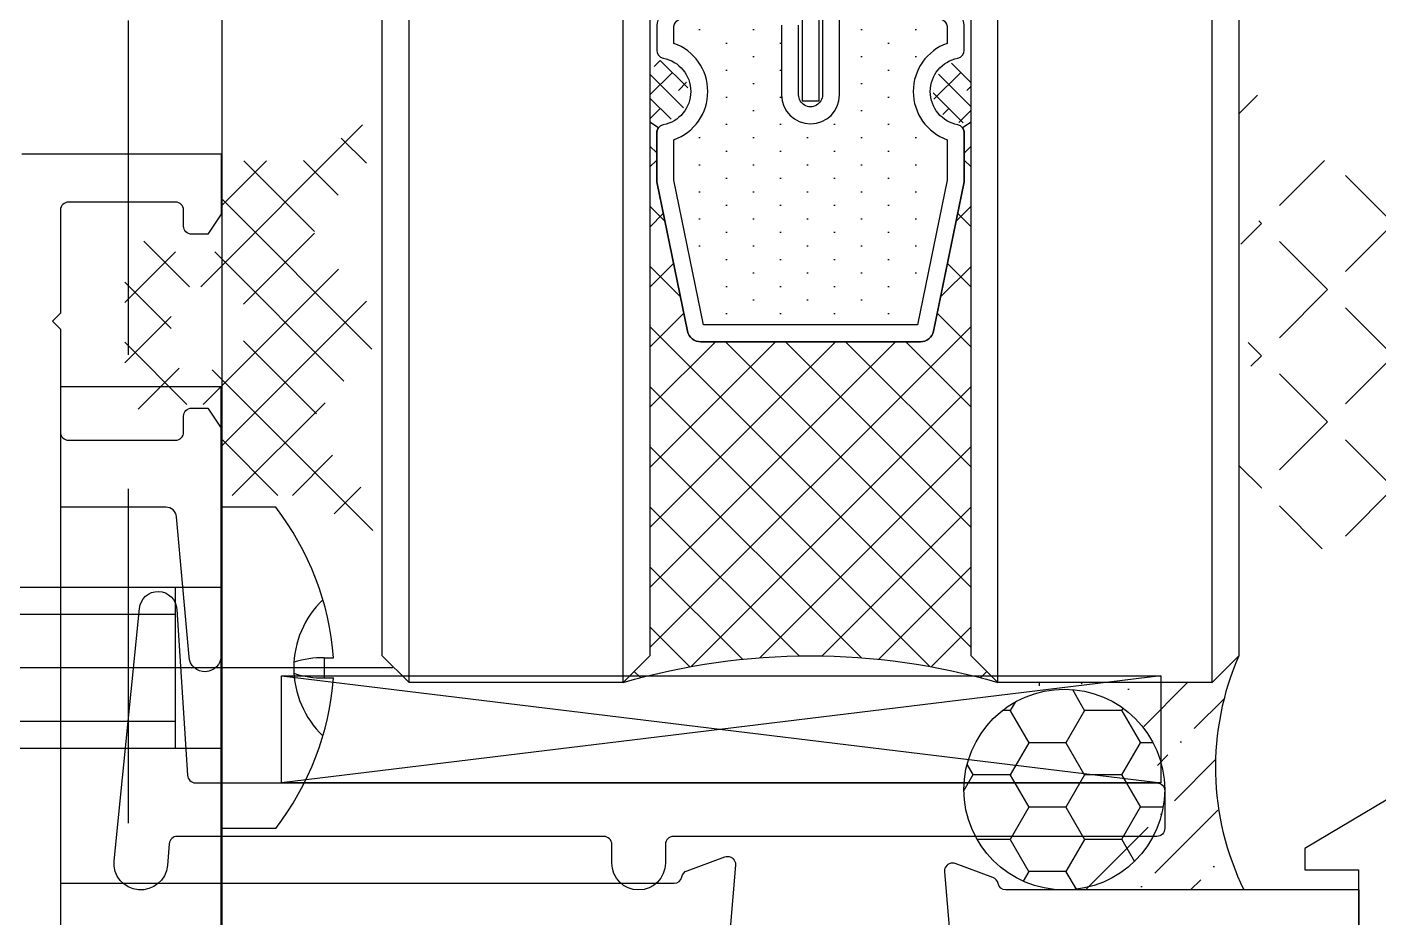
# Model space of a CAD drawing. Extents: x -8792 to 174344, y -43961 to 62816.
# Drawn here: x 3369.6 to 3420.1, y -9971.2 to -9938 of the extents above; entities that cross this region are included whole.
import ezdxf
from ezdxf.xclip import XClip

# ---------------------------------------------------------------- set-up
doc = ezdxf.new("R2010")
doc.units = 0
doc.header["$LTSCALE"] = 50
doc.header["$XCLIPFRAME"] = 0
for name, pattern in [('DASH', [0.35, 0.25, -0.1]), ('DOT2', [0.125, 0, -0.125]), ('HIDDEN', [0.375, 0.25, -0.125]), ('JIS_08_15', [17.25, 15, -0.75, 0.75, -0.75])]:
    doc.linetypes.add(name, pattern=pattern)
for name, color, linetype in [('#分隔线', 1, 'JIS_08_15'), ('#标注', 1, 'Continuous'), ('#玻璃', 130, 'Continuous'), ('#胶', 95, 'Continuous'), ('#虚线', 8, 'HIDDEN'), ('#配件', 11, 'Continuous'), ('#铝型材', 3, 'Continuous'), ('1', 1, 'Continuous'), ('A-FLOR-OTLN', 4, 'DOT2'), ('FIN', 3, 'Continuous'), ('PJ', 4, 'Continuous'), ('TWES', 2, 'Continuous'), ('吊顶', 7, 'Continuous')]:
    doc.layers.add(name, color=color, linetype=linetype)
pattern_1 = [(45, (-4671.386548304992, -3985.966912536584), (-0.4490128060534576, 0.4490128060534577), []), (135, (-4671.386548304992, -3985.966912536584), (-1.347038418160373, 0.4490128060534578), [1.5875, -0.9525000000000001])]

# ---------------------------------------------------------------- blocks, each defined once
blk = doc.blocks.new('A$Cbd8d7c8c')
at = {"layer": 'A-FLOR-OTLN', "color": 8}
blk.add_lwpolyline([(-22721.24937731028, -15689.86968211655), (-43719.41647269274, -33393.16188598087, 0.413755730742382), (-43991.60535459826, -36560.98194338084, 0.1896724665796431), (122158.1740942716, -126683.0426204044, 0.414786072981368), (124666.0152100509, -124719.4948140864), (133885.1673546026, -48361.88285301649, 0.379931253570586), (116453.2507597166, -23207.94787260017, 0.2364517045148016)], format="xyb", dxfattribs=at)
at = {"layer": '吊顶', "const_width": 3}
blk.add_lwpolyline([(36525.16269515478, -42886.23891143122, 0.056654023901928), (31389.80361110461, -41079.322920529), (30859.08537955373, -40957.77536884585, -0.1125361045485018), (21289.4537036519, -36343.71662567847, -0.0289167358602449), (3039.011338204145, -19971.01165417739, 0.4135317777718731), (-633.6185435920488, -19953.37917324936), (-31397.94016679469, -50352.84389940772, 0.4147813061863365), (-31416.3285705545, -54033.31448566628, 0.1704916733923174), (123964.2830003048, -129414.7104053417, 0.4125640170375961), (126841.1750901889, -127143.2247624403), (136317.5030562885, -48655.55449670245, 1.269194860891986), (87076.80076918215, -54393.31561949174)], format="xyb", dxfattribs=at)
blk = doc.blocks.new('tytutuyoyo')
at = {"layer": '#胶'}
h = blk.add_hatch(dxfattribs=at)
h.set_pattern_fill('ANSI37', color=256, style=0)
h.set_pattern_definition([(45, (-33425.64036745032, -31759.1120949441), (-1.122532015133644, 1.122532015133644), []), (135, (-33425.64036745032, -31759.1120949441), (-1.122532015133644, -1.122532015133644), [])])
edge = h.paths.add_edge_path(flags=16)
edge.add_arc((2119.839039766426, -5796.207525686244), 0.5448115530029914, 0.7394739602140135, 85.28687023139139, ccw=False)
edge.add_line((2120.383805945035, -5796.200494404438), (2120.383807864535, -5797.864555793331))
edge.add_arc((2119.883807864535, -5797.864556370077), 0.5000000000025073, -89.99992479288039, 6.609033448512491e-05, ccw=False)
edge.add_line((2119.883808520841, -5798.364556370081), (2117.783808489592, -5798.36455899529))
edge.add_arc((2117.783807864536, -5797.864558995287), 0.5000000000019919, 180.0000752071196, 270.0000716255329, ccw=False)
edge.add_line((2117.283807864536, -5797.864559651593), (2117.283805945044, -5796.200497995287))
edge.add_arc((2117.828572137638, -5796.207528193936), 0.5448115530058976, 94.71328018146068, 179.2606399611304, ccw=False)
edge.add_line((2117.783805239327, -5795.664558993056), (2119.883805239333, -5795.664556367847))
edge = h.paths.add_edge_path()
edge.add_line((2123.100166477278, -5801.271025788657), (2125.485065788031, -5803.394366121931))
edge.add_arc((2125.863122187046, -5802.953105342487), 0.5810660171742962, 229.4112174586473, 381.1649563844238)
edge.add_line((2126.404992283293, -5802.743308976671), (2125.242939532756, -5800.939051891604))
edge.add_arc((2126.083657084513, -5800.397577978867), 1.000000000000487, 179.9999246034077, 212.7840309438648, ccw=False)
edge.add_line((2125.083657084513, -5800.397576662948), (2125.083668353662, -5797.833848634888))
edge.add_arc((2124.783668353659, -5797.833848240109), 0.2999999999995349, 359.9999246027824, 450.0008050554655)
edge.add_line((2124.783664138398, -5797.533848240142), (2122.266650970654, -5797.533883610529))
edge.add_arc((2122.266651233396, -5797.733883610621), 0.2000000000908218, 90.00007527006866, 135.0000761327921)
edge.add_line((2122.125229689176, -5797.592462442233), (2122.04238708764, -5797.675305263932))
edge.add_arc((2121.900965545552, -5797.533884093416), 0.2000000000909723, 270.0000752075364, 315.0000752698241, ccw=False)
edge.add_line((2121.900965808076, -5797.733884093508), (2121.883808520724, -5797.733884116031))
edge.add_arc((2121.883808259721, -5797.533884114557), 0.2000000014723287, 180.0000752064937, 270.00007477189456, ccw=False)
edge.add_line((2121.683808258247, -5797.533884377077), (2121.68380602682, -5795.833884378553))
edge.add_line((2121.68380602682, -5795.833884378553), (2122.333806022492, -5795.833883826228))
edge.add_arc((2122.333805651877, -5795.433883826227), 0.4000000000008364, 270.0000530867532, 405.0000751261189)
edge.add_line((2122.616647993491, -5795.151040742887), (2121.480250879889, -5794.080332124504))
edge.add_arc((2121.126697952881, -5794.43388597868), 0.4999999999975066, 45.00007512700329, 90)
edge.add_line((2121.126697952881, -5793.93388597868), (2116.540912525779, -5793.93388597868))
edge.add_arc((2116.540912525779, -5794.433885978677), 0.4999999999946776, 90, 134.9999248732915)
edge.add_line((2116.187359598771, -5794.080332124504), (2115.050962523295, -5795.151040741432))
edge.add_arc((2115.333804864902, -5795.433883824771), 0.3999999999980979, 134.9999248731441, 269.9999511852416)
edge.add_line((2115.333804524111, -5795.833883824769), (2115.98380445184, -5795.833884378553))
edge.add_line((2115.98380445184, -5795.833884378553), (2115.983802220413, -5797.533884375571))
edge.add_arc((2115.783802218939, -5797.533884114557), 0.2000000014719943, 269.9999247945486, 359.9999252249789, ccw=False)
edge.add_line((2115.783801956422, -5797.733884116031), (2115.766644670366, -5797.733884093508))
edge.add_arc((2115.766644933108, -5797.533884093416), 0.2000000000908219, 224.9999238686818, 269.99992472993137, ccw=False)
edge.add_line((2115.625223388895, -5797.675305261804), (2115.542380787352, -5797.592462440109))
edge.add_arc((2115.400959245279, -5797.733883610636), 0.2000000000894576, 44.99992473533457, 89.99919494731405)
edge.add_line((2115.400962055443, -5797.533883610566), (2112.883652016586, -5797.533848240142))
edge.add_arc((2112.883647801325, -5797.833848240109), 0.2999999999998868, 89.99919494453448, 180.0000753972176)
edge.add_line((2112.583647801323, -5797.833848634888), (2112.583659070478, -5800.397577978882))
edge.add_arc((2111.583659070478, -5800.397577978867), 0.9999999999992276, 327.2159690561352, 359.9999999991662, ccw=False)
edge.add_line((2112.424376622235, -5800.939051891604), (2111.262323871691, -5802.743308976671))
edge.add_arc((2111.804193967939, -5802.953105342487), 0.5810660171751235, 158.8350436155761, 310.5887825413527)
edge.add_line((2112.182250366954, -5803.394366121931), (2114.567444001383, -5801.271025788661))
edge.add_arc((2115.232361873663, -5802.017942263388), 0.9999999985486094, 57.61414493949928, 131.6760251617831, ccw=False)
edge.add_line((2115.767980207434, -5801.173482082191), (2118.298141426938, -5803.378295153001))
edge.add_arc((2118.83380523933, -5802.533863817669), 1.000000000000709, 237.6110592604926, 302.3889407395073)
edge.add_line((2119.369469051722, -5803.378295153001), (2121.899630271226, -5801.173482082191))
edge.add_arc((2122.43524860499, -5802.017942263388), 0.9999999985471532, 48.32397483804408, 122.3858550601486, ccw=False)
blk = doc.blocks.new('*U163')
at = {"layer": '#玻璃'}
h = blk.add_hatch(dxfattribs=at)
h.set_pattern_fill('ANSI37', color=95, scale=0.5, style=0)
h.set_pattern_definition([(45, (-4671.386548304992, -3985.966912536584), (-1.122532015133644, 1.122532015133644), []), (135, (-4671.386548304992, -3985.966912536584), (-1.122532015133644, -1.122532015133644), [])])
edge = h.paths.add_edge_path()
edge.add_arc((13.22727271436543, -9.895949277519776), 0.5, 101.66357462732992, 179.9999998552378, ccw=False)
edge.add_line((13.12619035402531, -9.406273510885967), (18.70553571414985, -8.254545292779312))
edge.add_line((18.70553571414985, -8.254545292779312), (20.53618744916821, -8.25454529605895))
edge.add_arc((20.53618744862979, -8.554545296059132), 0.3000000000001819, 50.88235127368972, 89.99999989716918, ccw=False)
edge.add_line((20.72546189517834, -8.321789664797507), (20.93788397916433, -8.000000004092726))
edge.add_line((20.93788397916433, -8.000000004092726), (0.9999999999990905, -8))
edge.add_line((0.9999999999990905, -8), (-4.018966137664393e-08, -6.999999999999545))
edge.add_arc((-23.99999944694537, -14.00000005878201), 24.99999944694457, -16.260204933224998, 16.26020521833499, ccw=False)
edge.add_line((-5.356923793442547e-09, -20.99999999813781), (0.9999999946448952, -19.9999999981369))
edge.add_line((0.9999999946448952, -19.9999999981369), (20.93788400652829, -19.99999999714009))
edge.add_line((20.93788400652829, -19.99999999714009), (20.7254618926745, -19.67821029370816))
edge.add_arc((20.53618744862979, -19.44545466041063), 0.3000000000002819, 270.00000010283077, 309.1176481099815, ccw=False)
edge.add_line((20.53618744916821, -19.74545466041081), (18.70556974772899, -19.74545466369045))
edge.add_line((18.70556974772899, -19.74545466369045), (18.70553571415167, -19.74545466369045))
edge.add_line((18.70553571415167, -19.74545466369045), (13.12619035402531, -18.5937264455838))
edge.add_arc((13.22727271436543, -18.10405067894999), 0.5000000000003374, 180.0000001447621, 258.3364253726701, ccw=False)
edge.add_line((12.72727271436543, -18.10405068021328), (12.72727271408348, -17.99295434429041))
edge.add_line((12.72727271408348, -17.99295434429041), (12.72727270399719, -13.99999997823488))
edge.add_line((12.72727270399719, -13.99999997823488), (12.72727271436543, -9.895949276256488))
h = blk.add_hatch(dxfattribs=at)
h.set_pattern_fill('ANSI38', color=95, scale=0.2, style=0)
h.set_pattern_definition(pattern_1)
edge = h.paths.add_edge_path(flags=17)
edge.add_arc((22.08003762601584, -8.254545339494598), 1.170174465914431, 167.4361369484806, 372.5638632568743)
edge.add_line((23.22219127190783, -8.000000000010004), (20.93788397921162, -8.00000000410364))
edge = h.paths.add_edge_path(flags=17)
edge.add_arc((22.08003762601584, -8.254545339494598), 1.170174465914431, 167.4361369484806, 372.5638632568743)
edge.add_line((23.22219127190783, -8.000000000010004), (20.93788397921162, -8.00000000410364))
edge = h.paths.add_edge_path()
edge.add_ellipse((22.08003765246849, -19.74544763218273), major_axis=(0.8274383000213023, 0.8274383000213023), ratio=0.9999999999964249, start_angle=302.4361369483661, end_angle=507.5638632567405)
edge.add_line((20.93788400657468, -19.99999297166687), (23.22219129927271, -19.99999296757414))
h = blk.add_hatch(dxfattribs=at)
h.set_pattern_fill('ANSI38', color=95, scale=0.2, style=0)
h.set_pattern_definition(pattern_1)
edge = h.paths.add_edge_path()
edge.add_arc((22.08003762601584, -8.254545339494598), 1.170174465914431, 167.4361369484806, 372.5638632568743)
edge.add_line((23.22219127190783, -8.000000000010004), (20.93788397921162, -8.00000000410364))
h = blk.add_hatch(dxfattribs=at)
h.set_pattern_fill('DOTS', color=95, scale=0.5, style=0)
h.set_pattern_definition([(180, (460.7240095156649, -235.7473697988071), (-0.5051136364014382, 1.010227272710472), [0, -1.010227272802876])])
edge = h.paths.add_edge_path()
edge.add_line((21.95454118934322, -15.08181764587516), (24.81817623585903, -15.0818176407447))
edge.add_line((24.81817623585903, -15.0818176407447), (24.81817624486666, -18.19999363358465))
edge.add_ellipse((24.18181290120629, -18.1999936347479), major_axis=(0.4499768355802644, 0.4499768355802646), ratio=0.9999999999997978, start_angle=225.0000001047399, end_angle=315.0000001047283, ccw=False)
edge.add_line((24.18181290236953, -18.83635697835007), (23.87994499382421, -18.83635697889076))
edge.add_ellipse((22.08003765250487, -19.47272032573255), major_axis=(1.34993050678172, 1.34993050678172), ratio=0.9999999999997139, start_angle=334.4712207353473, end_angle=475.528779469961)
edge.add_line((20.28013030890543, -18.8363569853409), (18.77053185777186, -18.83635698804574))
edge.add_line((18.77053185777186, -18.83635698804574), (13.36363605772021, -17.72022703671109))
edge.add_line((13.36363605772021, -17.72022703671109), (13.36363603754853, -10.27976589202444))
edge.add_line((13.36363603754853, -10.27976589202444), (18.77053183360022, -9.163635921305286))
edge.add_line((18.77053183360022, -9.163635921305286), (20.28013028473379, -9.163635918600448))
edge.add_ellipse((22.08003762605313, -8.527272571751382), major_axis=(1.349930506783333, 1.349930506783333), ratio=0.9999999999998402, start_angle=154.4712207355561, end_angle=295.5287794697451)
edge.add_line((23.87994496965257, -9.163635912150767), (24.18181287819789, -9.163635911610072))
edge.add_ellipse((24.18181287931475, -9.799999255212242), major_axis=(0.4499768355806285, 0.4499768355806285), ratio=0.999999999998181, start_angle=315.0000001005467, end_angle=405.00000010060995, ccw=False)
edge.add_line((24.81817622297513, -9.799999254094928), (24.81817623335064, -13.68181828476872))
edge.add_line((24.81817623335064, -13.68181828476872), (24.56363089589649, -13.68181828522484))
edge.add_line((24.56363089589649, -13.68181828522484), (24.56363089452771, -12.91818227287422))
edge.add_line((24.56363089452771, -12.91818227287422), (21.95454118546695, -12.91818227754902))
edge.add_ellipse((21.95454118740508, -13.99999996171209), major_axis=(-0.7649606205146102, 0.7649606205146102), ratio=0.9999999999991456, start_angle=-44.99999989737609, end_angle=135.0000001026239)
at = {"layer": '#玻璃', "color": 8, "linetype": 'Continuous'}
for p, q in [((0, 1), (147.2387329820193, 1.000000000000004)), ((0, -7), (147.2387329820193, -6.999999999999996)), ((-5.355104804039001e-09, -20.99999999813735), (147.2387329766642, -20.99999999813735)), ((-5.355104804039001e-09, -28.99999999813735), (147.2387329766642, -28.99999999813735))]:
    blk.add_line(p, q, dxfattribs=at)
at = {"layer": '#玻璃', "color": 130}
for points in [[(147.2387329820193, -7.999999999999996), (1, -8), (0, -7), (0, 1), (1, 2), (147.2387329820193, 2.000000000000004)], [(147.2387329766642, -29.99999999813735), (0.9999999946448952, -29.99999999813735), (-5.355104804039001e-09, -28.99999999813735), (-5.355104804039001e-09, -20.99999999813735), (0.9999999946448952, -19.99999999813735), (147.2387329766642, -19.99999999813735)]]:
    blk.add_lwpolyline(points, dxfattribs=at)
at = {"layer": '#玻璃', "color": 95, "elevation": 1.58712893258799e-08}
blk.add_lwpolyline([(12.72727271436543, -9.895949276256488, -0.3557714435114023), (13.12619035402531, -9.406273510885967), (18.70553571414985, -8.254545292779312), (20.53618744916821, -8.25454529605895, -0.1723599693246826), (20.72546189517834, -8.321789664797507), (20.93788397916433, -8.000000004092726), (0.9999999999990905, -8), (-4.018966137664393e-08, -6.999999999999545, -0.1428571461293512), (-5.356923793442547e-09, -20.99999999813781), (0.9999999946448952, -19.9999999981369), (20.93788400652829, -19.99999999714009), (20.7254618926745, -19.67821029370816, -0.1723599665555031), (20.53618744916821, -19.74545466041081), (18.70556974772899, -19.74545466369045), (18.70553571415167, -19.74545466369045), (13.12619035402531, -18.5937264455838, -0.3557714435114023), (12.72727271436543, -18.10405068021328), (12.72727271408348, -17.99295434429041), (12.72727270399719, -13.99999997823488)], format="xyb", close=True, dxfattribs=at)
for points in [[(24.81817623382994, -13.68181828476827), (21.73635951494271, -13.68181829046944), (21.73635951608139, -14.31818163409434), (24.95453957810332, -14.3181816281417, 0.4142135610531581)], [(25.45453958930193, -9.254552331190553, 0.4142135626264271), (24.45453959109363, -8.254552328533919), (23.62388649060267, -8.25455232704553, 0.3584896500331601), (23.32950985961179, -8.49673883530977, -0.8237466754606625), (20.83056434118589, -8.4967331422381, 0.3584909324768797), (20.53618744916821, -8.25454529605895), (18.70553571415076, -8.254545292779312), (13.12619035402531, -9.406273510885967, 0.3557714435114023), (12.72727271436543, -9.895949276256488), (12.72727270399719, -13.99999997823488), (12.72727271408348, -17.99295434429041), (12.72727271436543, -18.10405068021328, 0.3557714435114023), (13.12619035402531, -18.5937264455838), (13.23498444909728, -18.6161844977687), (13.2349858400712, -18.61617775943978), (18.70556974772899, -19.74545466369045), (20.53618744916821, -19.74545466041081, 0.3584909324105703), (20.83056434117225, -19.50326681430079, -0.8237466755765136), (23.32950985966545, -19.50326112143739, 0.3584896500640142), (23.62388649091736, -19.74544762942423), (24.45453959109363, -19.74544762793585, 0.4142135626264271), (25.45453958930193, -18.74544762527921)], [(24.95453957831069, -14.44545429687514), (21.95454118820271, -14.4454543022498, -1), (21.95454118660564, -13.55454562117438), (24.5636308956673, -13.55454561649958)], [(24.5636308945268, -12.91818227278918), (21.95454118546604, -12.91818227746398, 1), (21.95454118934413, -15.0818176459602), (24.81817623585812, -15.0818176408302)], [(24.81817624559153, -18.74544762696951, -0.4142135626265599), (24.45453958995313, -19.10908428422545), (23.87970332083569, -19.10908428525545, 0.7064841836147231), (20.28036949802117, -19.10909131712378), (18.77053185776731, -19.10909131986409), (13.36363605779479, -17.99296136854582), (13.36363604770759, -13.99999997662735), (13.36363605779479, -10.00703858792394), (18.77053185776367, -8.890908636606127), (20.28036949802117, -8.89090863934598, 0.7064841836147231), (23.87970332083569, -8.890915671214316), (24.45453958995313, -8.890915672244319, -0.4142135626265599), (24.81817624559153, -9.254552329500257)]]:
    blk.add_lwpolyline(points, format="xyb", dxfattribs=at)
blk = doc.blocks.new('uytuyuio')
at = {"layer": '#胶'}
h = blk.add_hatch(dxfattribs=at)
h.set_pattern_fill('ANGLE', color=256, angle=45, style=0)
h.set_pattern_definition([(45, (-2121.019546968979, 5845.162095085805), (-2.469570433294017, 2.469570433294018), [2.54, -0.9525]), (135, (-2121.019546968979, 5845.162095085805), (-2.469570433294018, -2.469570433294017), [2.54, -0.9525])])
edge = h.paths.add_edge_path(flags=16)
edge.add_arc((1.005231395218289, 1.67132052249508), 0.5448115530050609, 274.7132801814607, 360.7394922199077)
edge.add_line((1.549997571593849, 1.678351977927377), (1.549995668319752, 3.328351980162552))
edge.add_arc((1.049995668319752, 3.328351323842071), 0.5000000000013402, 360.0000752069112, 450.0000752071196)
edge.add_line((1.049995012028376, 3.828351323842071), (-1.050004987977445, 3.82834869864746))
edge.add_arc((-1.050004331686068, 3.32834869864746), 0.5000000000013402, 450.0000752064942, 540.0000752064942)
edge.add_line((-1.550004331686068, 3.328348042326979), (-1.550002428411972, 1.678348040091805))
edge.add_arc((-1.005236233555479, 1.671318014792632), 0.5448115530039891, 539.2606581931879, 625.2868702314868)
edge.add_line((-1.050001706491457, 1.128348696394823), (1.049998293543467, 1.128351321618538))
edge = h.paths.add_edge_path()
edge.add_arc((6.317552187858382, 8.72833488410106), 0.2999999999884887, 204.8823532824118, 206.9077908726818)
edge.add_line((6.050031387596391, 8.592568093561567), (6.050031387596391, 3.928380783618195))
edge.add_arc((5.750031387608033, 3.928380783618195), 0.2999999999997495, 269.9994982245549, 360, ccw=False)
edge.add_line((5.750028760317946, 3.628380783629837), (3.432839649554808, 3.628399325156352))
edge.add_arc((3.432839649554808, 3.828399325167993), 0.1999999999996153, 224.999999999263, 270, ccw=False)
edge.add_line((3.291418293316383, 3.686977968929568), (3.208575580792967, 3.769820681394776))
edge.add_arc((3.067154224554542, 3.628399325156352), 0.2000000000076954, 405.0000000007369, 450)
edge.add_line((3.067154224554542, 3.828399325167993), (3.049996937101241, 3.828399325167993))
edge.add_arc((3.049996937072137, 3.628399325127248), 0.2000000000334694, 449.9999999874935, 539.999999989578)
edge.add_line((2.849996937031392, 3.628399325156352), (2.850002494029468, 2.778346334467642))
edge.add_line((2.850002494029468, 2.778346334467642), (2.850002494029468, 1.928346335946117))
edge.add_line((2.850002494029468, 1.928346335946117), (3.500002495449735, 1.92834578131442))
edge.add_arc((3.500002124841558, 1.528345781291137), 0.3999999999992249, 314.99992487388107, 449.9999469122046, ccw=False)
edge.add_line((3.782844466448296, 1.245502697973279), (2.939340404875111, 0.4676863715867512))
edge.add_arc((1.878681625908939, 1.528347935847705), 1.499999999767824, 269.9999247712026, 314.9999247712977, ccw=False)
edge.add_line((1.878679656394524, 0.02834793608053587), (2.91038304567337e-11, 0.02835000827326439))
edge.add_line((2.91038304567337e-11, 0.02835000827326439), (-1.878679656336317, 0.02834793608053587))
edge.add_arc((-1.878681625850732, 1.528347935847705), 1.49999999977093, 225.0000752288006, 270.0000752287974, ccw=False)
edge.add_line((-2.939340404816903, 0.467686371615855), (-3.782844399363967, 1.245502695383038))
edge.add_arc((-3.500002057728125, 1.528345778729999), 0.39999999999979, 90.00005308779538, 225.0000751261189, ccw=False)
edge.add_line((-3.500002428365406, 1.928345778724179), (-2.85000249397126, 1.928346335946117))
edge.add_line((-2.85000249397126, 1.928346335946117), (-2.850003609695705, 2.778346334467642))
edge.add_line((-2.850003609695705, 2.778346334467642), (-2.850003062951146, 3.628399325156352))
edge.add_arc((-3.05000306290458, 3.628399325185455), 0.1999999999752617, 359.9999999937468, 449.9999999937468)
edge.add_line((-3.05000306290458, 3.828399325167993), (-3.067160350474296, 3.828399325167993))
edge.add_arc((-3.067160350474296, 3.628399325156352), 0.199999999996761, 450.0000000020844, 495.0000000014739)
edge.add_line((-3.208581706712721, 3.769820681394776), (-3.291424419236137, 3.686977968929568))
edge.add_arc((-3.432845775474561, 3.828399325167993), 0.1999999999995401, 269.99999999999994, 315.0000000007369, ccw=False)
edge.add_line((-3.432845775474561, 3.628399325156352), (-8.149959507893072, 3.62826223790762))
edge.add_arc((-8.149968612386147, 3.928262237750459), 0.2999999999996826, 180, 270.00173883565117, ccw=False)
edge.add_line((-8.449968612403609, 3.928262237750459), (-8.449968612374505, 7.258611749624833))
edge.add_arc((-9.535923494579038, 7.226378845341969), 1.08643313935021, 361.700132618603, 388.9233488232763)
edge.add_arc((-11.6178013200697, 4.060534868593095), 4.777389377376019, 410.5931296773397, 438.173827339976)
edge.add_arc((-10.54241886656382, 9.185201007552678), 0.4588979613910568, 84.30500447004817, 257.8877962850104, ccw=False)
edge.add_arc((-11.05780328216497, 1.295442013855791), 8.36521919488413, 419.78713667038414, 446.15519875721856, ccw=False)
edge.add_arc((-6.628334831242682, 8.728334883984644), 0.2999999999754839, 222.8409310111404, 335.1176467089464)
edge.add_line((-6.356182737043127, 8.602107954997336), (-5.824997703603003, 9.454536981094861))
edge.add_arc((-5.552845609403448, 9.328310052165762), 0.2999999999438862, 384.8823532809231, 515.1176467190769, ccw=False)
edge.add_line((-5.280693515203893, 9.454536981094861), (-4.74283874075627, 8.602107955055544))
edge.add_arc((-4.470686646498507, 8.728334884013748), 0.2999999999968678, 204.8823532812424, 335.1176467181728)
edge.add_line((-4.198534552269848, 8.602107955055544), (-3.667349518946139, 9.454536981094861))
edge.add_arc((-3.39519742471748, 9.328310052136658), 0.3000000000021242, 384.8823532824574, 515.1176467193422, ccw=False)
edge.add_line((-3.123045330459718, 9.454536981094861), (-2.58519055598299, 8.602107955055544))
edge.add_arc((-2.313038461754331, 8.728334884013748), 0.2999999999959748, 204.8823532818271, 336.9005326339295)
edge.add_line((-2.037090918369358, 8.610636314318981), (-1.513497827982064, 9.47444073855877))
edge.add_arc((-1.237550284626195, 9.356742168834899), 0.2999999999992777, 383.0994673679878, 516.9005326326512, ccw=False)
edge.add_line((-0.9616027412703261, 9.47444073855877), (-0.4313399097009096, 8.610636314318981))
edge.add_arc((-0.1553923663741443, 8.728334884013748), 0.2999999999959749, 203.0994673660705, 335.1176467181728)
edge.add_line((0.1167597278836183, 8.602107955055544), (0.6479447611782234, 9.454536981094861))
edge.add_arc((0.9200968554359861, 9.328310052136658), 0.3000000000014948, 384.88235328124244, 515.1176467181272, ccw=False)
edge.add_line((1.192248949693749, 9.454536981094861), (1.730103724141372, 8.602107955055544))
edge.add_arc((2.002255818399135, 8.728334884013748), 0.2999999999968678, 204.8823532818271, 335.1176467187575)
edge.add_line((2.274407912656898, 8.602107955055544), (2.805592945922399, 9.454536981094861))
edge.add_arc((3.077745040151058, 9.328310052107554), 0.2999999999867349, 384.882353290469, 515.1176467125914, ccw=False)
edge.add_line((3.349897134379717, 9.454536981094861), (3.887751908885548, 8.602107955084648))
edge.add_arc((4.159904003114207, 8.728334884071955), 0.2999999999968678, 204.8823532830877, 335.1176467200182)
edge.add_line((4.432056097371969, 8.602107955113752), (4.963241130608367, 9.454536981153069))
edge.add_arc((5.235393224895233, 9.328310052194865), 0.3000000000019962, 384.88235328371803, 515.1176467206028, ccw=False)
edge.add_line((5.507545319123892, 9.454536981153069), (6.045400093629723, 8.602107955142856))
blk = doc.blocks.new('DDGF')
at = {"layer": '#分隔线', "ltscale": 0.3}
blk.add_line((-10.41709137859289, -15.79980105068535), (26.22810742893489, -15.79980105068535), dxfattribs=at)
at = {"layer": '#配件', "linetype": 'ByBlock'}
for p, q in [((-6.039747295231791, -9.799801050685346), (-4, -9.799801050685346)), ((-4, -9.799801050685346), (-4, -21.79980105068535)), ((20.98599567537894, -12.79980105068535), (-4, -12.79980105068535)), ((-2.277831430081278, -18.7982137738145), (-2.277831430081278, -12.79980105068535)), ((22, -13.79980105068535), (-2.277831430081278, -13.79980105068535)), ((-7.851229960360797, -15.4223928906722), (-8.203648074879311, -15.4223928906722)), ((-7.851229960360797, -16.17720921069849), (-7.851229960360797, -15.4223928906722)), ((-7.851229960360797, -16.17720921069849), (-8.203648074879311, -16.17720921069849)), ((22, -17.79980105068535), (-2.277831430081278, -17.79980105068535)), ((-3.961517341871513, -18.7982137738145), (21, -18.7982137738145)), ((-6.039747295231791, -21.79980105068535), (-4, -21.79980105068535))]:
    blk.add_line(p, q, dxfattribs=at)
for centre, radius, start, end in [((2.330552405852359, -16.24887327093165), 10.56657227238371, 142.3867952079543, 175.5139421238605), ((-10.227652723348, -15.79980105068535), 3.512367508902334, 313.6364720889165, 46.36352791108349), ((-7.790593046171125, -18.82036929595051), 3.398517395292886, 71.66108498292938, 91.02233510181463), ((-7.790593046171125, -12.77923280542018), 3.398517395292886, 268.9776648981854, 288.3389150170706), ((2.330552405852359, -15.35072883043904), 10.56657227238094, 184.4860578761395, 217.6132047920457)]:
    blk.add_arc(centre, radius, start, end, dxfattribs=at)
at = {"layer": '#铝型材'}
blk.add_lwpolyline([(-63.84320869192015, -4.499834860413102), (-4, -4.499924916046439), (-4, -26.29999999993015), (2, -26.29999999993015), (2, 26.29999999993015), (-3.999999999970896, 26.29999999993015), (-4, 4.500219188194023), (-63.84320869192015, 4.499978599284077, 0.9999999999999999)], format="xyb", dxfattribs=at)
blk = doc.blocks.new('DSFF')
at = {"layer": 'FIN', "ltscale": 10}
blk.add_lwpolyline([(1.448034089218709, 100.1248421664641), (-6.000000000029104, 100.1249999989523), (-6, 97.87499999906868), (-5.500000000029104, 97.12499999912689), (-4.900000000168802, 97.12499999895226, 0.4142135624725453), (-4.60000000007858, 97.42499999894062), (-4.600000000064028, 98.02499999894644, -0.414213562373095), (-4.30000000007567, 98.3249999989348), (-0.3000000000174623, 98.3249999989348, -0.414213562373095), (-1.455191522836685e-11, 98.02499999894644), (0, 94.17499999911524), (0.2999999999301508, 93.87499999895226), (0, 93.57499999910942), (0, 89.72499999898719, -0.414213562373095), (-0.2999999999883585, 89.42499999899883), (-4.300000000046566, 89.42499999894062, -0.4142135624015094), (-4.600000000064028, 89.72499999898719), (-4.600000000005821, 90.32499999902211, 0.4142135624015095), (-4.900000000023283, 90.62499999906868), (-5.499999999970896, 90.62499999906868), (-6.000000000029104, 89.87499999895226), (-6.000000000116415, 86.92499999896972), (-6.000000000116415, 81.37742929038359, 0.9678044641974725), (-4.80128421052359, 81.33819405993563), (-4.332854138367111, 86.5607447057846, -0.3882414729617263), (-3.934454444679432, 86.92499999894062), (0, 86.92499999896972), (-1.455191522836685e-11, 72.8750000000291), (-19.11996963311685, 72.87499999906868), (-21.91996963316342, 72.87499999906868), (-22.91996963316342, 72.87499999906868, -0.3595082375306073), (-23.21455300526577, 73.11824934376637, 0.2637246696226301), (-23.40653033438139, 73.34340647468343), (-24.81736359017668, 73.85690778531716, 0.0874886635184382), (-24.91996963316342, 73.87499999906868, 0.414213562373095), (-25.21996963315178, 73.57499999908032, 0.02182007762175691), (-25.21882804259076, 73.54885327623924), (-25.01187043768005, 71.1833170275786, 0.1763269807040197)], format="xyb", dxfattribs=at)
blk = doc.blocks.new('ertrteyrtuty')
at = {"layer": '#胶'}
h = blk.add_hatch(dxfattribs=at)
h.set_pattern_fill('ANSI36', color=256, scale=0.875, style=0)
h.set_pattern_definition([(45, (12934.78407003066, -7990.727673825668), (0.7366616349314545, 2.701092661415331), [3.472656250000001, -0.69453125, 0, -0.69453125])])
edge = h.paths.add_edge_path()
edge.add_line((5146.075429830234, -1039.697711092678), (5139.555613222867, -1039.697711091635))
edge.add_arc((5129.062989016864, -1044.072750549196), 11.36820711384803, 337.3656537826458, 382.6343462138716, ccw=False)
edge.add_line((5139.55561322259, -1048.447790007394), (5140.555613222328, -1047.447790007657))
edge.add_line((5140.555613222328, -1047.44779000766), (5143.930613222779, -1047.447790007661))
edge.add_line((5143.930613222779, -1047.44779000766), (5146.075429829507, -1047.447790007661))
edge.add_arc((5146.075429829536, -1043.947790007256), 3.500000000403816, 179.9999999999171, 269.9999999995002, ccw=False)
edge.add_arc((5147.746304035914, -1044.639888764628), 5.216985791849917, 108.679603844078, 172.37652056383, ccw=False)
at = {"layer": '#配件'}
h = blk.add_hatch(dxfattribs=at)
h.set_pattern_fill('HONEY', color=256, scale=0.875, style=0)
h.set_pattern_definition([(0, (12935.28407003066, -7990.727673825668), (2.08359375, 1.202963125), [1.3890625, -2.778125]), (120, (12935.28407003066, -7990.727673825668), (-2.083593501065915, 1.202963556166484), [1.389062499999999, -2.778124999999998]), (59.99999999999999, (12935.28407003066, -7990.727673825668), (2.489340851785649e-07, 2.405926681166483), [-2.778125, 1.3890625])])
edge = h.paths.add_edge_path()
edge.add_arc((5146.075429829536, -1043.447790007252), 3.750078914570622, 89.99999999997658, 449.9999999999766, ccw=False)
at = {"layer": '#胶'}
for points in [[(5139.555613222648, -1039.69771109163), (5146.07542982942, -1039.697711092682)], [(5139.555613222619, -1048.447790007336), (5140.555613222357, -1047.447790007602), (5143.930613222808, -1047.447790007602), (5143.930613222808, -1047.447790007602), (5147.010613222825, -1047.447790007602), (5147.010613222825, -1047.447790007602), (5147.010613222825, -1047.320538444881)]]:
    blk.add_lwpolyline(points, dxfattribs=at)
blk.add_arc((5130.00753249001, -1044.278045871117), 10.418858470966, 336.408616017603, 26.07961500403952, dxfattribs=at)
at = {"layer": '#配件'}
blk.add_circle((5146.075429829536, -1043.447790007252), 3.750078914570622, dxfattribs=at)
blk = doc.blocks.new('center')
at = {"layer": 'TWES'}
h = blk.add_hatch(color=7, dxfattribs=at)
h.paths.add_polyline_path([(0, 1.5, 0.4142135623731483), (-1.5, 0), (0, 0)])
h.paths.add_polyline_path([(1.5, 0), (0, 0), (0, -1.5, 0.4142135623730951)])
at = {"layer": '1', "ltscale": 0.1}
for p, q in [((0, 2.5), (0, -2.5)), ((2.5, 0), (-2.5, 0))]:
    blk.add_line(p, q, dxfattribs=at)
blk.add_circle((0, 0), 1.5, dxfattribs=at)
blk = doc.blocks.new('truytiuuyiyuo')
at = {"layer": '#配件', "linetype": 'HIDDEN', "ltscale": 5}
for p, q in [((-5740.624802994629, -6737.965118898021), (-5740.624802994629, -6761.592414459956)), ((-5740.624802994542, -6739.405509250224), (-5740.624802994542, -6742.551658539363)), ((-5743.624802994556, -6745.126632812535), (-5743.624802994556, -6742.626632812535)), ((-5742.624802994556, -6745.126632812535), (-5742.624802994556, -6742.626632812535)), ((-5738.624802994556, -6745.126632812535), (-5738.624802994556, -6742.626632812535)), ((-5737.624802994556, -6745.126632812535), (-5737.624802994556, -6742.626632812535)), ((-5741.534872361546, -6749.826658539372), (-5740.784317011596, -6751.426658539378)), ((-5740.38017182317, -6749.826658539372), (-5739.629616473219, -6751.426658539378)), ((-5745.624802994556, -6751.426658539378), (-5746.398305686453, -6751.873240526766)), ((-5735.624802994556, -6751.426658539378), (-5745.624802994556, -6751.426658539378)), ((-5735.624802994556, -6751.426658539378), (-5734.85130030266, -6751.873240526766)), ((-5746.398305686453, -6751.873240526766), (-5746.398305686453, -6756.180076551987)), ((-5743.511554340512, -6751.873240526766), (-5743.511554340512, -6756.180076551987)), ((-5737.738051648601, -6751.873240526766), (-5737.738051648601, -6756.180076551987)), ((-5734.85130030266, -6751.873240526766), (-5734.85130030266, -6756.180076551987)), ((-5745.624802994556, -6756.626658539375), (-5746.398305686453, -6756.180076551987)), ((-5735.624802994556, -6756.626658539375), (-5745.624802994556, -6756.626658539375)), ((-5743.124802994556, -6760.71329011592), (-5743.124802994556, -6756.626658539375)), ((-5738.124802994556, -6760.71329011592), (-5738.124802994556, -6756.626658539375)), ((-5735.624802994556, -6756.626658539375), (-5734.85130030266, -6756.180076551987)), ((-5743.624802994556, -6760.21329011592), (-5737.624802994556, -6760.21329011592))]:
    blk.add_line(p, q, dxfattribs=at)
at = {"layer": '#配件', "linetype": 'HIDDEN', "ltscale": 5, "extrusion": (0, 0, -1)}
blk.add_line((-5740.624802994542, -6742.826688906251), (-5740.624802994542, -6738.826688906251), dxfattribs=at)
at = {"layer": '#配件', "linetype": 'HIDDEN', "ltscale": 5}
for points in [[(-5735.662302994548, -6742.551658539363), (-5745.587302994565, -6742.551658539363), (-5745.587302994565, -6739.405509250224), (-5744.922454060841, -6739.021658539365), (-5736.327151928272, -6739.021658539365), (-5735.662302994548, -6739.405509250224)], [(-5745.274802994565, -6751.426658539378), (-5735.974802994562, -6751.426658539378), (-5735.974802994562, -6749.826658539372), (-5745.274802994565, -6749.826658539372)]]:
    blk.add_lwpolyline(points, close=True, dxfattribs=at)
for points, format in [([(-5735.662302994548, -6739.405509250224, 0.1547005383794456), (-5740.624802994542, -6739.405509250224, 1.166595916620913), (-5740.624802994542, -6739.405509250224, 0.1547005383788273), (-5745.587302994565, -6739.405509250224)], "xyb"), ([(-5748.766293817389, -6752.548504182225, 1, 1, 0), (-5746.398638169907, -6749.926632812741, 1, 1, 0), (-5740.414220582243, -6749.926632812741, 1, 1, 0), (-5734.429802994578, -6749.926632812741, 1, 1, 0), (-5732.062147347096, -6752.548504182225, 0, 0, 0)], "xyseb")]:
    blk.add_lwpolyline(points, format=format, dxfattribs=at)
for points in [[(-5736.524802994565, -6742.551658539363), (-5736.524802994565, -6742.626658539361), (-5744.724802994548, -6742.626658539361), (-5744.724802994548, -6742.551658539363)], [(-5737.624802994556, -6756.626658539375), (-5737.624802994556, -6760.21329011592), (-5738.124802994556, -6760.71329011592), (-5743.124802994556, -6760.71329011592), (-5743.624802994556, -6760.21329011592), (-5743.624802994556, -6756.626658539375)]]:
    blk.add_lwpolyline(points, dxfattribs=at)
for centre, start, end in [((-5746.398305686453, -6760.98007655199), 72.41204622591637, 85.64351788251831), ((-5740.624802994556, -6760.98007655199), 72.41204622591637, 107.5879537740836), ((-5734.85130030266, -6760.98007655199), 94.35648211748169, 107.5879537740836), ((-5746.398305686453, -6747.073240526763), 274.3564821174817, 287.5879537740836), ((-5740.624802994556, -6747.073240526763), 252.4120462259163, 287.5879537740836), ((-5734.85130030266, -6747.073240526763), 252.4120462259163, 265.6435178825183)]:
    blk.add_arc(centre, 9.553418012615037, start, end, dxfattribs=at)
at = {"layer": '#标注'}
blk.add_blockref('center', (-5740.624802994629, -6740.806710769393), dxfattribs=at)
blk = doc.blocks.new('A$C07a9d47b')
at = {"layer": '#铝型材'}
blk.add_lwpolyline([(244.0285194026364, -23.62015948432963), (247.5285194026364, -25.70015948434593), (247.5285194026364, -26.50015948430519), (245.5285194026364, -26.50015948430519), (245.5285194026364, -35.00015948430519), (245.5285194026364, -43.50015948430519), (247.5285194026364, -43.50015948430519), (247.5285194026364, -44.30015948426444), (244.0285194026364, -46.38015948425164)], dxfattribs=at)
blk.add_lwpolyline([(271.4227722777287, -26.25015948677901, 0.9999999999999999), (273.4227722777287, -26.25015948677901), (273.4227722777287, -25.55015948676737, -0.414213562373095), (273.7227722777461, -25.25015948677901), (289.6575801460422, -25.25015948677901, -0.388878731850765), (289.9564385554695, -25.52401276392629), (290.0275933012308, -26.33731522952439, 0.9999999999999999), (292.0199826974131, -26.16300374403363), (291.0733748308849, -16.73699648748152, 0.9407060669056914), (289.676464963326, -16.77357585972641), (289.2750967752072, -22.96400026534684, -0.400759566080175), (288.9754162238678, -23.25015948677901), (253.0650988183334, -23.25015948677901, 0.4142135623730913), (252.7650988183159, -23.55015948676737), (252.7650988183159, -24.95015948679065, 0.4142135623730955), (253.0650988183334, -25.25015948677901), (271.1227722777403, -25.25015948677901, -0.4142135623730954), (271.4227722777287, -25.55015948676737)], format="xyb", close=True, dxfattribs=at)
blk.add_lwpolyline([(245.5000303669076, -31.75015948378132), (245.5000303669076, -27.25015948375221), (245.5000303669076, -27.25015948375221), (258.2000303726818, -27.25015948375221), (258.7000303726818, -27.25015948375221, 0.3595082375462859), (258.9946137447841, -27.00691013905453, -0.263724669623161), (259.1865910738998, -26.78175300813746), (260.5974243296805, -26.26825169753283, -0.08748866352529171), (260.7000303726818, -26.25015948375221, -0.4142135623757588), (261.0000303726702, -26.55015948376968, -0.02182007762202893), (260.9988887821091, -26.57630620658165), (260.7919311771839, -28.9418424552714, -0.17632698070884)], format="xyb", dxfattribs=at)
at = {"layer": 'PJ'}
for p, q in [((285.7668030872301, -19.25015948564396), (252.9162679427536, -23.25015948677901)), ((252.9162679427536, -19.25015948657528), (285.7668030872301, -23.25015948677901))]:
    blk.add_line(p, q, dxfattribs=at)
blk.add_lwpolyline([(285.7668030872301, -19.25015948564396), (252.9162679427536, -19.25015948657528), (252.9162679427536, -23.25015948677901), (285.7668030872301, -23.25015948677901)], close=True, dxfattribs=at)
at = {"xscale": -1, "rotation": 180}
blk.add_blockref('ertrteyrtuty', (-4889.555613222212, -1066.947870576143), dxfattribs=at)
at = {"lineweight": 0, "rotation": 270}
blk.add_blockref('truytiuuyiyuo', (6990.835230172073, -5775.624962478934), dxfattribs=at)
blk = doc.blocks.new('ASDFDFBBBB')
at = {"layer": '#虚线', "color": 8, "linetype": 'DASH'}
blk.add_line((16291.54274108631, -2622.335220873269), (16291.54274108631, -3563.275062196393), dxfattribs=at)
at = {"layer": '#铝型材'}
blk.add_lwpolyline([(16288.04274107781, -2622.33522087321), (16288.04274107781, -3563.275062196393)], dxfattribs=at)
at = {"layer": '#玻璃', "xscale": -1.000000000000003, "rotation": 270}
blk.add_blockref('*U163', (16280.05584211891, -2769.573953849933), dxfattribs=at)
at = {"lineweight": 0, "rotation": 270}
for name, p in [('uytuyuio', (16240.45596936283, -2758.523843550327)), ('tytutuyoyo', (22085.60970050572, -637.5043196349579))]:
    blk.add_blockref(name, p, dxfattribs=at)
at = {"color": 6}
blk.add_blockref('DSFF', (16294.07584212085, -2849.949032771605), dxfattribs=at)
at = {"color": 6, "ltscale": 10}
blk.add_blockref('A$C07a9d47b', (16000.05584212078, -2750.073873286805), dxfattribs=at)
at = {"color": 6, "xscale": -1, "rotation": 180}
blk.add_blockref('DDGF', (16292.07584212079, -2784.824032772012), dxfattribs=at)

msp = doc.modelspace()

# ---------------------------------------------------------------- block references
at = {"ltscale": 10}
ref = msp.add_blockref('A$Cbd8d7c8c', (-20242.46806117281, 78224.5609662563), dxfattribs=at)
XClip(ref).set_block_clipping_path([(33737.50244534825, -58253.8739175466), (58527.50083062466, -28195.84206926801)])
ref = msp.add_blockref('A$Cbd8d7c8c', (22321.9819401807, 94074.68456757195), dxfattribs=at)
XClip(ref).set_block_clipping_path([(76291.00630252008, -72283.99184971683), (103268.9259821397, -47877.30861059863)])
at = {"ltscale": 12}
ref = msp.add_blockref('ASDFDFBBBB', (19664.93812918029, -7192.872899637607), dxfattribs=dict(at, xscale=-1))
XClip(ref).set_block_clipping_path([(11800.903443834199, -3842.9944827884137), (17026.503443834456, 748.8291332117651)])

doc.saveas('drawing.dxf')
